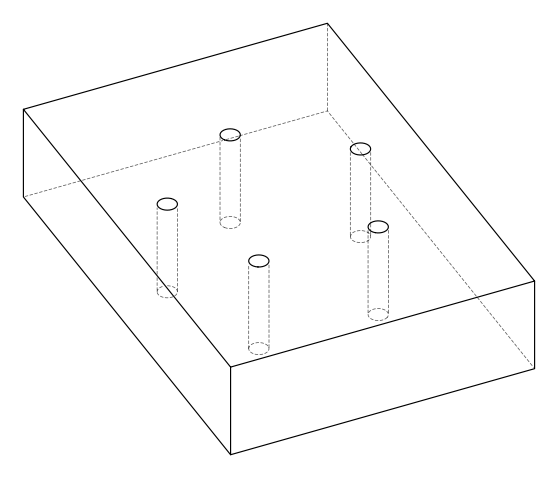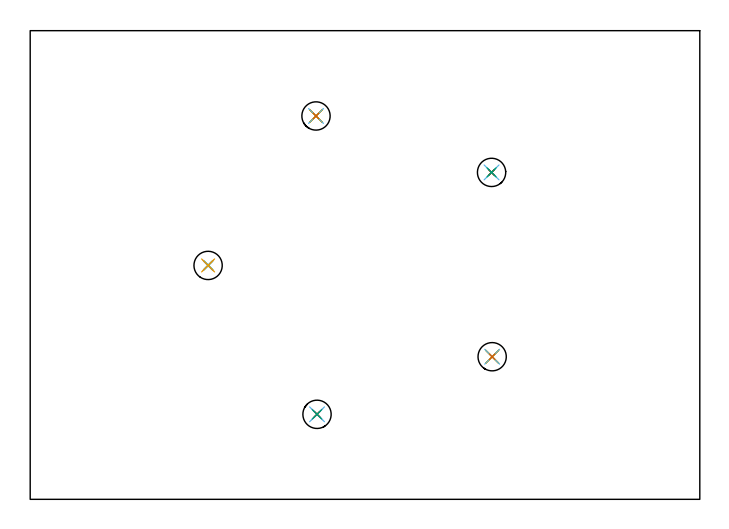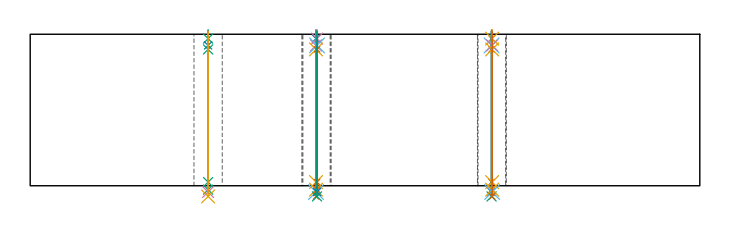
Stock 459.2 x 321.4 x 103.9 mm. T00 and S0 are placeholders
(PLAN: 25 operations, 20 tool changes, 7.3 min)
(1 SPOT_DRILL | STEP1HOLE | NXT0321_9005460120000 | 0.05 min | 181 mm3)
(2 SPOT_DRILL_1 | STEP1HOLE_1 | NXT0321_9005460120000 | 0.05 min | 182 mm3)
(3 SPOT_DRILL_2 | STEP1HOLE_2 | NXT0321_9005460120000 | 0.05 min | 182 mm3)
(4 SPOT_DRILL_3 | STEP1HOLE_3 | NXT0321_9005460120000 | 0.05 min | 182 mm3)
(5 SPOT_DRILL_4 | STEP1HOLE_4 | NXT0321_9005460120000 | 0.05 min | 182 mm3)
(6 DRILL_BLIND_HOLE_INTO_CENTER | STEP1HOLE | NXT0301_022 | 0.04 min | 92 mm3)
(7 GUN_DRILL_THROUGH_HOLE | STEP1HOLE | UGT0307_001 | 0.47 min | 1865 mm3)
(8 SPADE_DRILL_TO_ENLARGE_THROUGH_HOLE | STEP1HOLE | UGT0306_003 | 0.44 min | 10555 mm3)
(9 DRILL_TO_ENLARGE_THROUGH_HOLE | STEP1HOLE | UGT0301_261 | 0.45 min | 17965 mm3)
(10 DRILL_BLIND_HOLE_INTO_CENTER_1 | STEP1HOLE_1 | NXT0301_022 | 0.04 min | 94 mm3)
(11 GUN_DRILL_THROUGH_HOLE_1 | STEP1HOLE_1 | UGT0307_001 | 0.47 min | 1874 mm3)
(12 SPADE_DRILL_TO_ENLARGE_THROUGH_HOLE_1 | STEP1HOLE_1 | UGT0306_003 | 0.44 min | 10547 mm3)
(13 DRILL_TO_ENLARGE_THROUGH_HOLE_1 | STEP1HOLE_1 | UGT0301_261 | 0.45 min | 17962 mm3)
(14 DRILL_BLIND_HOLE_INTO_CENTER_2 | STEP1HOLE_2 | NXT0301_022 | 0.04 min | 94 mm3)
(15 GUN_DRILL_THROUGH_HOLE_2 | STEP1HOLE_2 | UGT0307_001 | 0.47 min | 1867 mm3)
(16 SPADE_DRILL_TO_ENLARGE_THROUGH_HOLE_2 | STEP1HOLE_2 | UGT0306_003 | 0.44 min | 10559 mm3)
(17 DRILL_TO_ENLARGE_THROUGH_HOLE_2 | STEP1HOLE_2 | UGT0301_261 | 0.45 min | 17954 mm3)
(18 DRILL_BLIND_HOLE_INTO_CENTER_3 | STEP1HOLE_3 | NXT0301_022 | 0.04 min | 94 mm3)
(19 GUN_DRILL_THROUGH_HOLE_3 | STEP1HOLE_3 | UGT0307_001 | 0.47 min | 1877 mm3)
(20 SPADE_DRILL_TO_ENLARGE_THROUGH_HOLE_3 | STEP1HOLE_3 | UGT0306_003 | 0.44 min | 10543 mm3)
(21 DRILL_TO_ENLARGE_THROUGH_HOLE_3 | STEP1HOLE_3 | UGT0301_261 | 0.45 min | 17966 mm3)
(22 DRILL_BLIND_HOLE_INTO_CENTER_4 | STEP1HOLE_4 | NXT0301_022 | 0.04 min | 90 mm3)
(23 GUN_DRILL_THROUGH_HOLE_4 | STEP1HOLE_4 | UGT0307_001 | 0.47 min | 1871 mm3)
(24 SPADE_DRILL_TO_ENLARGE_THROUGH_HOLE_4 | STEP1HOLE_4 | UGT0306_003 | 0.44 min | 10552 mm3)
(25 DRILL_TO_ENLARGE_THROUGH_HOLE_4 | STEP1HOLE_4 | UGT0301_261 | 0.45 min | 17965 mm3)
(TOOL NXT0321_9005460120000 | NC Spot Drill, 142deg, 12mm, Carbide, Uncoated | D12 PA142 FL30 Z2)
(TOOL NXT0301_022 | Carbide Drill 5.1mm [860.1-0510-015A1-MM 2214] | D5.1 PA140 FL28 Z2)
(TOOL UGT0307_001 | Gun Drill 5 mm | D5 PA130 FL24 Z1)
(TOOL UGT0306_003 | Spade Drill 12.5mm | D12.5 PA132 FL10 Z2)
(TOOL UGT0301_261 | Twist Drill 19.4 mm | D19.4 PA118 FL140 Z2)
(OP 1 SPOT_DRILL)
G17 G21 G94 G90
T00 M6
G54
G17 G0 G90 X316.4 Y224.2 S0 M3
G43 Z113.9 H0
G94 G81 G98 Z100.9 F250. R106.9
G80
M5
M2
(OP 2 SPOT_DRILL_1)
G17 G21 G94 G90
T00 M6
G54
G17 G0 G90 X196. Y262.9 S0 M3
G43 Z113.9 H0
G94 G81 G98 Z100.9 F250. R106.9
G80
M5
M2
(OP 3 SPOT_DRILL_2)
G17 G21 G94 G90
T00 M6
G54
G17 G0 G90 X122. Y160.4 S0 M3
G43 Z113.9 H0
G94 G81 G98 Z100.9 F250. R106.9
G80
M5
M2
(OP 4 SPOT_DRILL_3)
G17 G21 G94 G90
T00 M6
G54
G17 G0 G90 X196.7 Y58.3 S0 M3
G43 Z113.9 H0
G94 G81 G98 Z100.9 F250. R106.9
G80
M5
M2
(OP 5 SPOT_DRILL_4)
G17 G21 G94 G90
T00 M6
G54
G17 G0 G90 X316.8 Y97.8 S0 M3
G43 Z113.9 H0
G94 G81 G98 Z100.9 F250. R106.9
G80
M5
M2
(OP 6 DRILL_BLIND_HOLE_INTO_CENTER)
G17 G21 G94 G90
T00 M6
G54
G17 G0 G90 X316.4 Y224.2 S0 M3
G43 Z113.9 H1
G94 G81 G98 Z96.25 F250. R105.9
G80
M5
M2
(OP 7 GUN_DRILL_THROUGH_HOLE)
G17 G21 G94 G90
T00 M6
G54
G17 G0 G90 X316.4 Y224.2 M8
G43 Z113.9 H0
Z101.816
S716 M3
G94 G1 Z93.494 F125. M26
G4 X.084
Z2.5 F250.
G4 X.084
Z-2.666 F125.
G4 X.084
M5
M9
G0 Z101.816
Z113.9
M2
(OP 8 SPADE_DRILL_TO_ENLARGE_THROUGH_HOLE)
G17 G21 G94 G90
T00 M6
G54
G17 G0 G90 X316.4 Y224.2 S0 M3
G43 Z113.9 H0
G94 G73 G98 Z-4.283 F250. Q12.02 R105.9
G80
M5
M2
(OP 9 DRILL_TO_ENLARGE_THROUGH_HOLE)
G17 G21 G94 G90
T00 M6
G54
G17 G0 G90 X316.4 Y224.2 S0 M3
G43 Z113.9 H0
G94 G73 G98 Z-7.328 F250. Q18.538 R105.9
G80
M5
M2
(OP 10 DRILL_BLIND_HOLE_INTO_CENTER_1)
G17 G21 G94 G90
T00 M6
G54
G17 G0 G90 X196. Y262.9 S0 M3
G43 Z113.9 H1
G94 G81 G98 Z96.25 F250. R105.9
G80
M5
M2
(OP 11 GUN_DRILL_THROUGH_HOLE_1)
G17 G21 G94 G90
T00 M6
G54
G17 G0 G90 X196. Y262.9 M8
G43 Z113.9 H0
Z101.816
S716 M3
G94 G1 Z93.494 F125. M26
G4 X.084
Z2.5 F250.
G4 X.084
Z-2.666 F125.
G4 X.084
M5
M9
G0 Z101.816
Z113.9
M2
(OP 12 SPADE_DRILL_TO_ENLARGE_THROUGH_HOLE_1)
G17 G21 G94 G90
T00 M6
G54
G17 G0 G90 X196. Y262.9 S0 M3
G43 Z113.9 H0
G94 G73 G98 Z-4.283 F250. Q12.02 R105.9
G80
M5
M2
(OP 13 DRILL_TO_ENLARGE_THROUGH_HOLE_1)
G17 G21 G94 G90
T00 M6
G54
G17 G0 G90 X196. Y262.9 S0 M3
G43 Z113.9 H0
G94 G73 G98 Z-7.328 F250. Q18.538 R105.9
G80
M5
M2
(OP 14 DRILL_BLIND_HOLE_INTO_CENTER_2)
G17 G21 G94 G90
T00 M6
G54
G17 G0 G90 X122. Y160.4 S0 M3
G43 Z113.9 H1
G94 G81 G98 Z96.25 F250. R105.9
G80
M5
M2
(OP 15 GUN_DRILL_THROUGH_HOLE_2)
G17 G21 G94 G90
T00 M6
G54
G17 G0 G90 X122. Y160.4 M8
G43 Z113.9 H0
Z101.816
S716 M3
G94 G1 Z93.494 F125. M26
G4 X.084
Z2.5 F250.
G4 X.084
Z-2.666 F125.
G4 X.084
M5
M9
G0 Z101.816
Z113.9
M2
(OP 16 SPADE_DRILL_TO_ENLARGE_THROUGH_HOLE_2)
G17 G21 G94 G90
T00 M6
G54
G17 G0 G90 X122. Y160.4 S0 M3
G43 Z113.9 H0
G94 G73 G98 Z-4.283 F250. Q12.02 R105.9
G80
M5
M2
(OP 17 DRILL_TO_ENLARGE_THROUGH_HOLE_2)
G17 G21 G94 G90
T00 M6
G54
G17 G0 G90 X122. Y160.4 S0 M3
G43 Z113.9 H0
G94 G73 G98 Z-7.328 F250. Q18.538 R105.9
G80
M5
M2
(OP 18 DRILL_BLIND_HOLE_INTO_CENTER_3)
G17 G21 G94 G90
T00 M6
G54
G17 G0 G90 X196.7 Y58.3 S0 M3
G43 Z113.9 H1
G94 G81 G98 Z96.25 F250. R105.9
G80
M5
M2
(OP 19 GUN_DRILL_THROUGH_HOLE_3)
G17 G21 G94 G90
T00 M6
G54
G17 G0 G90 X196.7 Y58.3 M8
G43 Z113.9 H0
Z101.816
S716 M3
G94 G1 Z93.494 F125. M26
G4 X.084
Z2.5 F250.
G4 X.084
Z-2.666 F125.
G4 X.084
M5
M9
G0 Z101.816
Z113.9
M2
(OP 20 SPADE_DRILL_TO_ENLARGE_THROUGH_HOLE_3)
G17 G21 G94 G90
T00 M6
G54
G17 G0 G90 X196.7 Y58.3 S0 M3
G43 Z113.9 H0
G94 G73 G98 Z-4.283 F250. Q12.02 R105.9
G80
M5
M2
(OP 21 DRILL_TO_ENLARGE_THROUGH_HOLE_3)
G17 G21 G94 G90
T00 M6
G54
G17 G0 G90 X196.7 Y58.3 S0 M3
G43 Z113.9 H0
G94 G73 G98 Z-7.328 F250. Q18.538 R105.9
G80
M5
M2
(OP 22 DRILL_BLIND_HOLE_INTO_CENTER_4)
G17 G21 G94 G90
T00 M6
G54
G17 G0 G90 X316.8 Y97.8 S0 M3
G43 Z113.9 H1
G94 G81 G98 Z96.25 F250. R105.9
G80
M5
M2
(OP 23 GUN_DRILL_THROUGH_HOLE_4)
G17 G21 G94 G90
T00 M6
G54
G17 G0 G90 X316.8 Y97.8 M8
G43 Z113.9 H0
Z101.816
S716 M3
G94 G1 Z93.494 F125. M26
G4 X.084
Z2.5 F250.
G4 X.084
Z-2.666 F125.
G4 X.084
M5
M9
G0 Z101.816
Z113.9
M2
(OP 24 SPADE_DRILL_TO_ENLARGE_THROUGH_HOLE_4)
G17 G21 G94 G90
T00 M6
G54
G17 G0 G90 X316.8 Y97.8 S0 M3
G43 Z113.9 H0
G94 G73 G98 Z-4.283 F250. Q12.02 R105.9
G80
M5
M2
(OP 25 DRILL_TO_ENLARGE_THROUGH_HOLE_4)
G17 G21 G94 G90
T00 M6
G54
G17 G0 G90 X316.8 Y97.8 S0 M3
G43 Z113.9 H0
G94 G73 G98 Z-7.328 F250. Q18.538 R105.9
G80
M5
M2
